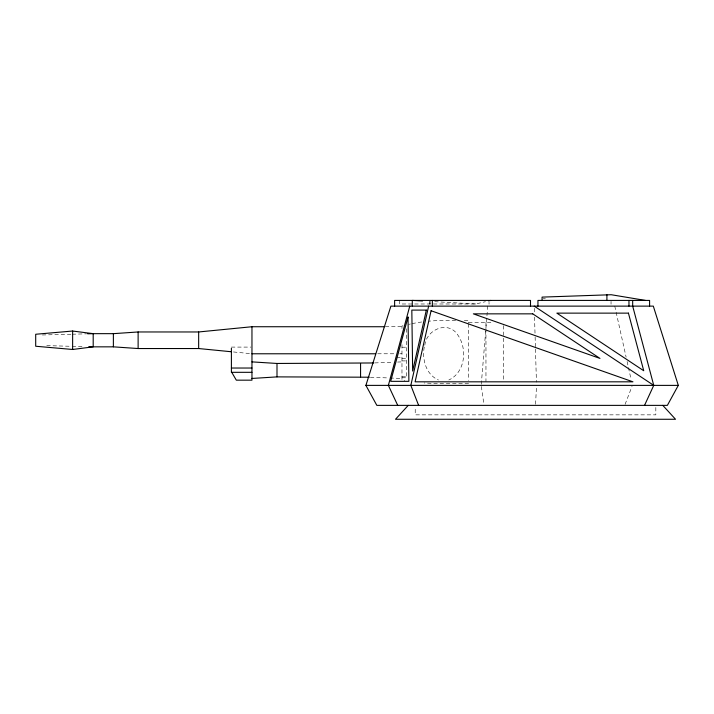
<?xml version="1.0" encoding="UTF-8"?>
<svg xmlns="http://www.w3.org/2000/svg" width="714" height="714" viewBox="0 0 714 714"><rect width="100%" height="100%" fill="white"/><g stroke="black" fill="none" stroke-linecap="round" stroke-linejoin="round"><path stroke-width="0.54" stroke-dasharray="3.57 2.68" d="M535.571 404.258L536.473 386.488M481.29 384.284L487.742 306.127M424.25 347.049C421.929 359.365 426.044 374.698 438.441 379.982M424.821 345.201C426.517 329.431 448.276 320.077 457.808 335C467.608 348.762 465.296 372.458 448.82 379.982M625.08 404.374L632.024 386.381M399.492 300.416L399.492 303.986L475.81 303.986L485.395 301.692M374.734 362.917L393.262 362.212M397.618 362.052L401.973 361.882M42.331 334.973L71.079 334.232M72.185 334.206L86.555 333.831M543.175 298.747L545.38 298.747M455.675 320.541L442.742 320.541A154.215 154.215 0 0 0 429.043 321.148M464.296 320.541L468.607 320.541L468.607 322.746M468.607 322.371L493.151 322.371M385.31 326.735L401.973 326.735M231.398 347.093L250.882 347.093M401.973 347.209L406.543 347.209M377.724 353.778L395.529 353.778M399.84 353.778L401.973 353.778M396.645 357.723L401.973 357.723M401.973 358.705L406.543 358.705M401.973 360.9L406.543 360.9M401.973 376.805L406.543 376.805M401.973 377.786L406.543 377.786L406.543 328.128M468.607 383.356L435.29 383.356A161.087 161.087 0 0 1 424.134 382.963M46.758 345.647L71.079 346.281M72.185 346.308L83.243 346.593M370.379 377.26L388.898 377.965M389.987 378.001L401.973 378.456M434.71 301.665L475.81 303.986M233.469 351.957L250.873 353.671M614.763 306.127L626.124 357.152M627.097 361.498L630.962 378.866M481.352 386.435L483.913 404.32M534.286 308.323L534.411 312.732M534.536 317.132L535.089 335.848M535.116 336.946L535.438 347.95M535.473 349.057L536.428 382.079M655.827 407.48L655.827 414.852L415.218 414.852L415.218 407.48M611.041 301.362L611.041 304.218M503.299 325.655L503.299 380.428M489.036 302.317L489.036 304.218M485.957 322.371L485.957 381.517M468.607 323.844L468.607 380.428M430.123 300.416L430.123 303.986M429.284 301.362L429.284 304.218M401.973 328.547L401.973 326.048A154.215 154.215 0 0 1 405.32 325.173M401.973 344.63L401.973 379.857A161.087 161.087 0 0 0 404.722 380.419M408.676 324.37A154.215 154.215 0 0 1 410.363 324.004M412.049 323.647A154.215 154.215 0 0 1 422.224 321.916"/><path stroke-width="1.07" d="M428.632 306.127L410.836 385.382L418.618 405.373M409.765 306.127L388.371 385.382L397.725 405.373M365.898 385.382L390.897 306.127L653.31 306.127L678.3 385.382L667.367 405.373L376.84 405.373L365.898 385.382L678.3 385.382M644.528 405.373L653.747 385.382L632.684 306.127L632.684 300.416M408.238 405.373L395.511 419.27L675.533 419.27L662.797 405.373M488.59 300.924L490.723 300.416M384.194 326.735L251.962 326.735L198.662 331.965L138.123 331.965L113.374 333.661L93.195 333.661L72.632 331.028L35.7 334.259L35.7 346.245L72.632 349.476L93.195 346.843L113.374 346.843L138.123 348.539L198.662 348.539L231.291 351.743M251.962 378.456L276.996 376.885L369.29 377.215M251.962 361.882L276.996 363.462L373.645 362.962M645.447 300.416L611.238 294.73L542.078 297.113L542.078 300.416M87.661 333.804L93.195 333.661L93.195 346.843L88.768 346.736M251.962 353.778L375.502 353.778M231.398 368.031L251.962 368.031M251.962 372.315L231.398 372.315L231.398 348.191M412.496 300.416L422.492 300.978M534.224 306.127L653.747 385.382M231.738 372.315L236.316 380.169L251.962 380.169L251.962 326.735M649.588 306.127L649.588 300.416L537.945 300.416L537.945 306.127M628.963 300.416L628.963 306.127M606.909 294.73L606.909 300.416M530.502 306.127L530.502 300.416L394.619 300.416L394.619 306.127M432.354 300.416L432.354 306.127M412.281 300.416L412.281 306.127M360.57 363.462L360.57 376.885M276.996 363.462L276.996 376.885M198.662 331.965L198.662 348.539M138.123 331.965L138.123 348.539M113.374 333.661L113.374 346.843M72.632 331.028L72.632 349.476M426.338 310.099L412.647 371.039L411.826 310.099L426.338 310.099M431.077 310.742L415.111 381.82L632.952 381.82L431.077 310.742M408.015 317.114L390.674 381.338L408.881 381.338L408.015 317.114M628.427 313.134L556.866 313.134L643.733 370.744L628.427 313.134M532.751 313.848L473.364 313.848L599.974 358.419L532.751 313.848"/></g></svg>
